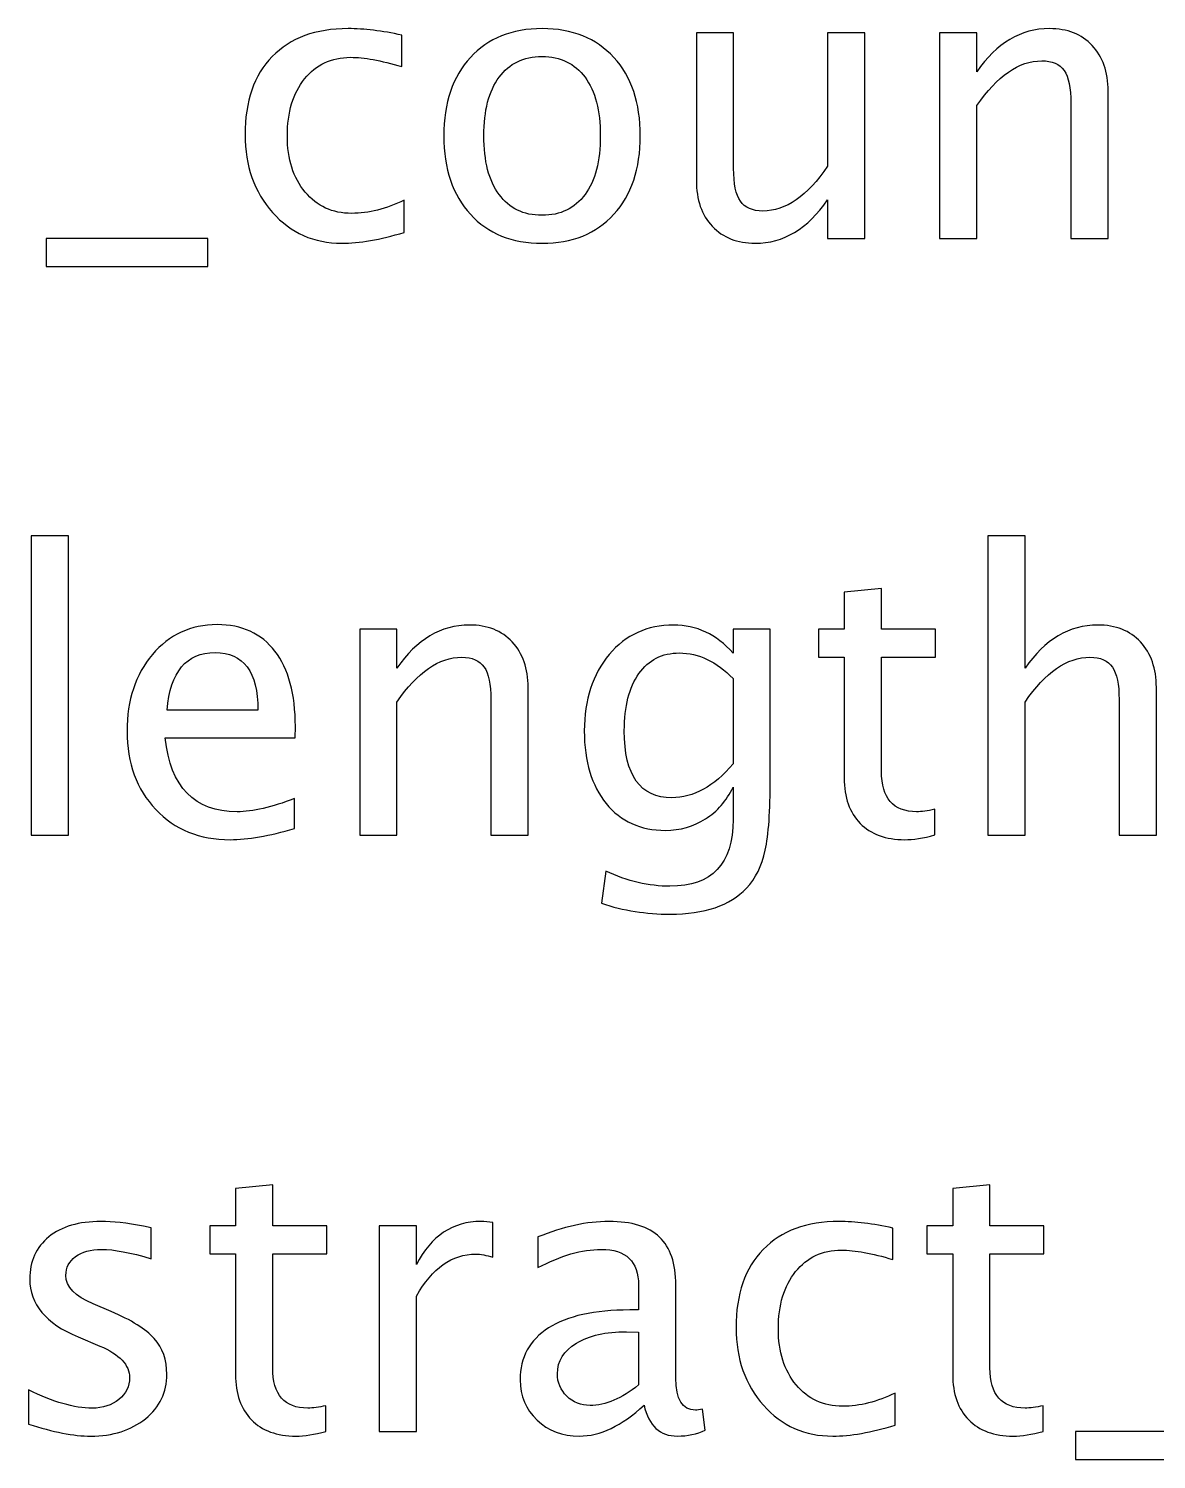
# Model space of a CAD drawing. Header units: centimetres. Extents: x -27.7 to 27.6, y -20.2 to 43.3.
# Drawn here: x -20.804 to -19.779, y 31.561 to 32.861 of the extents above; entities that cross this region are included whole.
import ezdxf

# ---------------------------------------------------------------- set-up
doc = ezdxf.new("R2010")
doc.units = ezdxf.units.CM
doc.header["$MEASUREMENT"] = 0
doc.layers.add('Layer 1', color=7, linetype='Continuous')

msp = doc.modelspace()

# ---------------------------------------------------------------- linework, layer by layer
at = {"layer": 'Layer 1'}
for points, knots in [([(-20.46226, 32.67608), (-20.48419, 32.6695), (-20.50312, 32.66621), (-20.51906, 32.66621), (-20.51906, 32.66621), (-20.54434, 32.66621), (-20.56527, 32.67556), (-20.58191, 32.69419), (-20.58191, 32.69419), (-20.59855, 32.71289), (-20.6069, 32.73647), (-20.6069, 32.76487), (-20.6069, 32.76487), (-20.6069, 32.79521), (-20.59867, 32.8189), (-20.58221, 32.83584), (-20.58221, 32.83584), (-20.56574, 32.85283), (-20.54275, 32.86129), (-20.51324, 32.86129), (-20.51324, 32.86129), (-20.49871, 32.86129), (-20.48237, 32.85929), (-20.46438, 32.8553), (-20.46438, 32.8553), (-20.46438, 32.8553), (-20.46438, 32.82672), (-20.46438, 32.82672), (-20.46438, 32.82672), (-20.48349, 32.83237), (-20.49907, 32.83519), (-20.51106, 32.83519), (-20.51106, 32.83519), (-20.52847, 32.83519), (-20.5424, 32.82866), (-20.55281, 32.81567), (-20.55281, 32.81567), (-20.56321, 32.80267), (-20.56845, 32.78533), (-20.56845, 32.76369), (-20.56845, 32.76369), (-20.56845, 32.7427), (-20.56304, 32.72577), (-20.55228, 32.71277), (-20.55228, 32.71277), (-20.54152, 32.69984), (-20.52747, 32.69337), (-20.51, 32.69337), (-20.51, 32.69337), (-20.49454, 32.69337), (-20.47866, 32.69737), (-20.46226, 32.70537), (-20.46226, 32.70537), (-20.46226, 32.70537), (-20.46226, 32.67608), (-20.46226, 32.67608)], [0, 0, 0, 0, 0.0666667, 0.0666667, 0.0666667, 0.0666667, 0.1333333, 0.1333333, 0.1333333, 0.1333333, 0.2, 0.2, 0.2, 0.2, 0.2666667, 0.2666667, 0.2666667, 0.2666667, 0.3333333, 0.3333333, 0.3333333, 0.3333333, 0.4, 0.4, 0.4, 0.4, 0.4666667, 0.4666667, 0.4666667, 0.4666667, 0.5333333, 0.5333333, 0.5333333, 0.5333333, 0.6, 0.6, 0.6, 0.6, 0.6666667, 0.6666667, 0.6666667, 0.6666667, 0.7333333, 0.7333333, 0.7333333, 0.7333333, 0.8, 0.8, 0.8, 0.8, 0.8666667, 0.8666667, 0.8666667, 0.8666667, 1, 1, 1, 1]), ([(-20.33697, 32.66621), (-20.36442, 32.66621), (-20.38618, 32.67497), (-20.40217, 32.69249), (-20.40217, 32.69249), (-20.41822, 32.71001), (-20.42622, 32.73382), (-20.42622, 32.76387), (-20.42622, 32.76387), (-20.42622, 32.79385), (-20.41822, 32.81761), (-20.40217, 32.83507), (-20.40217, 32.83507), (-20.38618, 32.85253), (-20.36442, 32.86129), (-20.33697, 32.86129), (-20.33697, 32.86129), (-20.30951, 32.86129), (-20.28775, 32.85253), (-20.27176, 32.83507), (-20.27176, 32.83507), (-20.25571, 32.81761), (-20.24771, 32.79385), (-20.24771, 32.76387), (-20.24771, 32.76387), (-20.24771, 32.73382), (-20.25571, 32.71001), (-20.27176, 32.69249), (-20.27176, 32.69249), (-20.28775, 32.67497), (-20.30951, 32.66621), (-20.33697, 32.66621)], [0, 0, 0, 0, 0.1111111, 0.1111111, 0.1111111, 0.1111111, 0.2222222, 0.2222222, 0.2222222, 0.2222222, 0.3333333, 0.3333333, 0.3333333, 0.3333333, 0.4444444, 0.4444444, 0.4444444, 0.4444444, 0.5555556, 0.5555556, 0.5555556, 0.5555556, 0.6666667, 0.6666667, 0.6666667, 0.6666667, 0.7777778, 0.7777778, 0.7777778, 0.7777778, 1, 1, 1, 1]), ([(-20.07756, 32.67044), (-20.07756, 32.67044), (-20.07756, 32.7056), (-20.07756, 32.7056), (-20.07756, 32.7056), (-20.09561, 32.67932), (-20.11754, 32.66621), (-20.14329, 32.66621), (-20.14329, 32.66621), (-20.15964, 32.66621), (-20.17263, 32.67132), (-20.18228, 32.68161), (-20.18228, 32.68161), (-20.19198, 32.6919), (-20.1968, 32.70572), (-20.1968, 32.72318), (-20.1968, 32.72318), (-20.1968, 32.72318), (-20.1968, 32.85741), (-20.1968, 32.85741), (-20.1968, 32.85741), (-20.1968, 32.85741), (-20.16293, 32.85741), (-20.16293, 32.85741), (-20.16293, 32.85741), (-20.16293, 32.85741), (-20.16293, 32.73423), (-20.16293, 32.73423), (-20.16293, 32.73423), (-20.16293, 32.72018), (-20.16088, 32.71025), (-20.15682, 32.70437), (-20.15682, 32.70437), (-20.1527, 32.69843), (-20.14588, 32.69549), (-20.1363, 32.69549), (-20.1363, 32.69549), (-20.1156, 32.69549), (-20.09596, 32.70907), (-20.07756, 32.73629), (-20.07756, 32.73629), (-20.07756, 32.73629), (-20.07756, 32.85741), (-20.07756, 32.85741), (-20.07756, 32.85741), (-20.07756, 32.85741), (-20.04369, 32.85741), (-20.04369, 32.85741), (-20.04369, 32.85741), (-20.04369, 32.85741), (-20.04369, 32.67044), (-20.04369, 32.67044), (-20.04369, 32.67044), (-20.04369, 32.67044), (-20.07756, 32.67044), (-20.07756, 32.67044)], [0, 0, 0, 0, 0.0666667, 0.0666667, 0.0666667, 0.0666667, 0.1333333, 0.1333333, 0.1333333, 0.1333333, 0.2, 0.2, 0.2, 0.2, 0.2666667, 0.2666667, 0.2666667, 0.2666667, 0.3333333, 0.3333333, 0.3333333, 0.3333333, 0.4, 0.4, 0.4, 0.4, 0.4666667, 0.4666667, 0.4666667, 0.4666667, 0.5333333, 0.5333333, 0.5333333, 0.5333333, 0.6, 0.6, 0.6, 0.6, 0.6666667, 0.6666667, 0.6666667, 0.6666667, 0.7333333, 0.7333333, 0.7333333, 0.7333333, 0.8, 0.8, 0.8, 0.8, 0.8666667, 0.8666667, 0.8666667, 0.8666667, 1, 1, 1, 1]), ([(-19.97572, 32.67044), (-19.97572, 32.67044), (-19.97572, 32.85741), (-19.97572, 32.85741), (-19.97572, 32.85741), (-19.97572, 32.85741), (-19.94186, 32.85741), (-19.94186, 32.85741), (-19.94186, 32.85741), (-19.94186, 32.85741), (-19.94186, 32.82208), (-19.94186, 32.82208), (-19.94186, 32.82208), (-19.92392, 32.84824), (-19.90193, 32.86129), (-19.87595, 32.86129), (-19.87595, 32.86129), (-19.8596, 32.86129), (-19.84661, 32.85618), (-19.83702, 32.84589), (-19.83702, 32.84589), (-19.82744, 32.83566), (-19.82262, 32.82184), (-19.82262, 32.80456), (-19.82262, 32.80456), (-19.82262, 32.80456), (-19.82262, 32.67044), (-19.82262, 32.67044), (-19.82262, 32.67044), (-19.82262, 32.67044), (-19.85648, 32.67044), (-19.85648, 32.67044), (-19.85648, 32.67044), (-19.85648, 32.67044), (-19.85648, 32.7935), (-19.85648, 32.7935), (-19.85648, 32.7935), (-19.85648, 32.80738), (-19.85854, 32.81726), (-19.8626, 32.82313), (-19.8626, 32.82313), (-19.86671, 32.82907), (-19.87348, 32.83201), (-19.88294, 32.83201), (-19.88294, 32.83201), (-19.90376, 32.83201), (-19.92339, 32.81843), (-19.94186, 32.79127), (-19.94186, 32.79127), (-19.94186, 32.79127), (-19.94186, 32.67044), (-19.94186, 32.67044), (-19.94186, 32.67044), (-19.94186, 32.67044), (-19.97572, 32.67044), (-19.97572, 32.67044)], [0, 0, 0, 0, 0.0666667, 0.0666667, 0.0666667, 0.0666667, 0.1333333, 0.1333333, 0.1333333, 0.1333333, 0.2, 0.2, 0.2, 0.2, 0.2666667, 0.2666667, 0.2666667, 0.2666667, 0.3333333, 0.3333333, 0.3333333, 0.3333333, 0.4, 0.4, 0.4, 0.4, 0.4666667, 0.4666667, 0.4666667, 0.4666667, 0.5333333, 0.5333333, 0.5333333, 0.5333333, 0.6, 0.6, 0.6, 0.6, 0.6666667, 0.6666667, 0.6666667, 0.6666667, 0.7333333, 0.7333333, 0.7333333, 0.7333333, 0.8, 0.8, 0.8, 0.8, 0.8666667, 0.8666667, 0.8666667, 0.8666667, 1, 1, 1, 1]), ([(-20.33703, 32.69161), (-20.32027, 32.69161), (-20.30722, 32.6979), (-20.29793, 32.71054), (-20.29793, 32.71054), (-20.28869, 32.72312), (-20.28405, 32.74094), (-20.28405, 32.76387), (-20.28405, 32.76387), (-20.28405, 32.78674), (-20.28869, 32.8045), (-20.29793, 32.81708), (-20.29793, 32.81708), (-20.30722, 32.8296), (-20.32027, 32.83589), (-20.33703, 32.83589), (-20.33703, 32.83589), (-20.35384, 32.83589), (-20.36689, 32.8296), (-20.37607, 32.81708), (-20.37607, 32.81708), (-20.3853, 32.8045), (-20.38988, 32.78674), (-20.38988, 32.76387), (-20.38988, 32.76387), (-20.38988, 32.74094), (-20.3853, 32.72312), (-20.37607, 32.71054), (-20.37607, 32.71054), (-20.36689, 32.6979), (-20.35384, 32.69161), (-20.33703, 32.69161)], [0, 0, 0, 0, 0.1111111, 0.1111111, 0.1111111, 0.1111111, 0.2222222, 0.2222222, 0.2222222, 0.2222222, 0.3333333, 0.3333333, 0.3333333, 0.3333333, 0.4444444, 0.4444444, 0.4444444, 0.4444444, 0.5555556, 0.5555556, 0.5555556, 0.5555556, 0.6666667, 0.6666667, 0.6666667, 0.6666667, 0.7777778, 0.7777778, 0.7777778, 0.7777778, 1, 1, 1, 1]), ([(-20.78752, 32.64504), (-20.78752, 32.64504), (-20.78752, 32.67044), (-20.78752, 32.67044), (-20.78752, 32.67044), (-20.78752, 32.67044), (-20.64077, 32.67044), (-20.64077, 32.67044), (-20.64077, 32.67044), (-20.64077, 32.67044), (-20.64077, 32.64504), (-20.64077, 32.64504), (-20.64077, 32.64504), (-20.64077, 32.64504), (-20.78752, 32.64504), (-20.78752, 32.64504)], [0, 0, 0, 0, 0.2, 0.2, 0.2, 0.2, 0.4, 0.4, 0.4, 0.4, 0.6, 0.6, 0.6, 0.6, 1, 1, 1, 1]), ([(-20.80124, 32.12834), (-20.80124, 32.12834), (-20.80124, 32.40033), (-20.80124, 32.40033), (-20.80124, 32.40033), (-20.80124, 32.40033), (-20.76738, 32.40033), (-20.76738, 32.40033), (-20.76738, 32.40033), (-20.76738, 32.40033), (-20.76738, 32.12834), (-20.76738, 32.12834), (-20.76738, 32.12834), (-20.76738, 32.12834), (-20.80124, 32.12834), (-20.80124, 32.12834)], [0, 0, 0, 0, 0.2, 0.2, 0.2, 0.2, 0.4, 0.4, 0.4, 0.4, 0.6, 0.6, 0.6, 0.6, 1, 1, 1, 1]), ([(-19.93187, 32.12834), (-19.93187, 32.12834), (-19.93187, 32.40033), (-19.93187, 32.40033), (-19.93187, 32.40033), (-19.93187, 32.40033), (-19.89801, 32.40033), (-19.89801, 32.40033), (-19.89801, 32.40033), (-19.89801, 32.40033), (-19.89801, 32.27998), (-19.89801, 32.27998), (-19.89801, 32.27998), (-19.88007, 32.30614), (-19.85808, 32.31919), (-19.8321, 32.31919), (-19.8321, 32.31919), (-19.81575, 32.31919), (-19.80276, 32.31408), (-19.79317, 32.30379), (-19.79317, 32.30379), (-19.78359, 32.29356), (-19.77877, 32.27974), (-19.77877, 32.26246), (-19.77877, 32.26246), (-19.77877, 32.26246), (-19.77877, 32.12834), (-19.77877, 32.12834), (-19.77877, 32.12834), (-19.77877, 32.12834), (-19.81263, 32.12834), (-19.81263, 32.12834), (-19.81263, 32.12834), (-19.81263, 32.12834), (-19.81263, 32.2514), (-19.81263, 32.2514), (-19.81263, 32.2514), (-19.81263, 32.26528), (-19.81469, 32.27516), (-19.81875, 32.28103), (-19.81875, 32.28103), (-19.82286, 32.28697), (-19.82963, 32.28991), (-19.83909, 32.28991), (-19.83909, 32.28991), (-19.85991, 32.28991), (-19.87954, 32.27633), (-19.89801, 32.24917), (-19.89801, 32.24917), (-19.89801, 32.24917), (-19.89801, 32.12834), (-19.89801, 32.12834), (-19.89801, 32.12834), (-19.89801, 32.12834), (-19.93187, 32.12834), (-19.93187, 32.12834)], [0, 0, 0, 0, 0.0666667, 0.0666667, 0.0666667, 0.0666667, 0.1333333, 0.1333333, 0.1333333, 0.1333333, 0.2, 0.2, 0.2, 0.2, 0.2666667, 0.2666667, 0.2666667, 0.2666667, 0.3333333, 0.3333333, 0.3333333, 0.3333333, 0.4, 0.4, 0.4, 0.4, 0.4666667, 0.4666667, 0.4666667, 0.4666667, 0.5333333, 0.5333333, 0.5333333, 0.5333333, 0.6, 0.6, 0.6, 0.6, 0.6666667, 0.6666667, 0.6666667, 0.6666667, 0.7333333, 0.7333333, 0.7333333, 0.7333333, 0.8, 0.8, 0.8, 0.8, 0.8666667, 0.8666667, 0.8666667, 0.8666667, 1, 1, 1, 1]), ([(-19.9802, 32.1284), (-19.99067, 32.12552), (-19.99978, 32.12411), (-20.00749, 32.12411), (-20.00749, 32.12411), (-20.02477, 32.12411), (-20.03824, 32.12905), (-20.04788, 32.13892), (-20.04788, 32.13892), (-20.05758, 32.1488), (-20.0624, 32.1625), (-20.0624, 32.18008), (-20.0624, 32.18008), (-20.0624, 32.18008), (-20.0624, 32.28991), (-20.0624, 32.28991), (-20.0624, 32.28991), (-20.0624, 32.28991), (-20.0858, 32.28991), (-20.0858, 32.28991), (-20.0858, 32.28991), (-20.0858, 32.28991), (-20.0858, 32.31531), (-20.0858, 32.31531), (-20.0858, 32.31531), (-20.0858, 32.31531), (-20.0624, 32.31531), (-20.0624, 32.31531), (-20.0624, 32.31531), (-20.0624, 32.31531), (-20.0624, 32.34912), (-20.0624, 32.34912), (-20.0624, 32.34912), (-20.0624, 32.34912), (-20.02854, 32.35236), (-20.02854, 32.35236), (-20.02854, 32.35236), (-20.02854, 32.35236), (-20.02854, 32.31531), (-20.02854, 32.31531), (-20.02854, 32.31531), (-20.02854, 32.31531), (-19.9795, 32.31531), (-19.9795, 32.31531), (-19.9795, 32.31531), (-19.9795, 32.31531), (-19.9795, 32.28991), (-19.9795, 32.28991), (-19.9795, 32.28991), (-19.9795, 32.28991), (-20.02854, 32.28991), (-20.02854, 32.28991), (-20.02854, 32.28991), (-20.02854, 32.28991), (-20.02854, 32.1862), (-20.02854, 32.1862), (-20.02854, 32.1862), (-20.02854, 32.16174), (-20.01789, 32.14951), (-19.99667, 32.14951), (-19.99667, 32.14951), (-19.99214, 32.14951), (-19.98667, 32.15027), (-19.9802, 32.15174), (-19.9802, 32.15174), (-19.9802, 32.15174), (-19.9802, 32.1284), (-19.9802, 32.1284)], [0, 0, 0, 0, 0.0555556, 0.0555556, 0.0555556, 0.0555556, 0.1111111, 0.1111111, 0.1111111, 0.1111111, 0.1666667, 0.1666667, 0.1666667, 0.1666667, 0.2222222, 0.2222222, 0.2222222, 0.2222222, 0.2777778, 0.2777778, 0.2777778, 0.2777778, 0.3333333, 0.3333333, 0.3333333, 0.3333333, 0.3888889, 0.3888889, 0.3888889, 0.3888889, 0.4444444, 0.4444444, 0.4444444, 0.4444444, 0.5, 0.5, 0.5, 0.5, 0.5555556, 0.5555556, 0.5555556, 0.5555556, 0.6111111, 0.6111111, 0.6111111, 0.6111111, 0.6666667, 0.6666667, 0.6666667, 0.6666667, 0.7222222, 0.7222222, 0.7222222, 0.7222222, 0.7777778, 0.7777778, 0.7777778, 0.7777778, 0.8333333, 0.8333333, 0.8333333, 0.8333333, 0.8888889, 0.8888889, 0.8888889, 0.8888889, 1, 1, 1, 1]), ([(-20.56206, 32.13434), (-20.58482, 32.12752), (-20.60428, 32.12411), (-20.62051, 32.12411), (-20.62051, 32.12411), (-20.6482, 32.12411), (-20.67072, 32.13328), (-20.68806, 32.15156), (-20.68806, 32.15156), (-20.70541, 32.16985), (-20.71411, 32.19355), (-20.71411, 32.22271), (-20.71411, 32.22271), (-20.71411, 32.25099), (-20.70647, 32.27421), (-20.69112, 32.29238), (-20.69112, 32.29238), (-20.67577, 32.31049), (-20.65614, 32.31955), (-20.63221, 32.31955), (-20.63221, 32.31955), (-20.60957, 32.31955), (-20.59205, 32.31149), (-20.5797, 32.29538), (-20.5797, 32.29538), (-20.56735, 32.27927), (-20.56118, 32.25646), (-20.56118, 32.22688), (-20.56118, 32.22688), (-20.56118, 32.22688), (-20.56136, 32.21654), (-20.56136, 32.21654), (-20.56136, 32.21654), (-20.56136, 32.21654), (-20.67954, 32.21654), (-20.67954, 32.21654), (-20.67954, 32.21654), (-20.6746, 32.17185), (-20.65278, 32.14951), (-20.61416, 32.14951), (-20.61416, 32.14951), (-20.59999, 32.14951), (-20.58264, 32.1535), (-20.56206, 32.1615), (-20.56206, 32.1615), (-20.56206, 32.1615), (-20.56206, 32.13434), (-20.56206, 32.13434)], [0, 0, 0, 0, 0.0769231, 0.0769231, 0.0769231, 0.0769231, 0.1538462, 0.1538462, 0.1538462, 0.1538462, 0.2307692, 0.2307692, 0.2307692, 0.2307692, 0.3076923, 0.3076923, 0.3076923, 0.3076923, 0.3846154, 0.3846154, 0.3846154, 0.3846154, 0.4615385, 0.4615385, 0.4615385, 0.4615385, 0.5384615, 0.5384615, 0.5384615, 0.5384615, 0.6153846, 0.6153846, 0.6153846, 0.6153846, 0.6923077, 0.6923077, 0.6923077, 0.6923077, 0.7692308, 0.7692308, 0.7692308, 0.7692308, 0.8461538, 0.8461538, 0.8461538, 0.8461538, 1, 1, 1, 1]), ([(-20.50273, 32.12834), (-20.50273, 32.12834), (-20.50273, 32.31531), (-20.50273, 32.31531), (-20.50273, 32.31531), (-20.50273, 32.31531), (-20.46887, 32.31531), (-20.46887, 32.31531), (-20.46887, 32.31531), (-20.46887, 32.31531), (-20.46887, 32.27998), (-20.46887, 32.27998), (-20.46887, 32.27998), (-20.45093, 32.30614), (-20.42894, 32.31919), (-20.40296, 32.31919), (-20.40296, 32.31919), (-20.38661, 32.31919), (-20.37362, 32.31408), (-20.36403, 32.30379), (-20.36403, 32.30379), (-20.35445, 32.29356), (-20.34963, 32.27974), (-20.34963, 32.26246), (-20.34963, 32.26246), (-20.34963, 32.26246), (-20.34963, 32.12834), (-20.34963, 32.12834), (-20.34963, 32.12834), (-20.34963, 32.12834), (-20.38349, 32.12834), (-20.38349, 32.12834), (-20.38349, 32.12834), (-20.38349, 32.12834), (-20.38349, 32.2514), (-20.38349, 32.2514), (-20.38349, 32.2514), (-20.38349, 32.26528), (-20.38555, 32.27516), (-20.38961, 32.28103), (-20.38961, 32.28103), (-20.39372, 32.28697), (-20.40049, 32.28991), (-20.40995, 32.28991), (-20.40995, 32.28991), (-20.43077, 32.28991), (-20.4504, 32.27633), (-20.46887, 32.24917), (-20.46887, 32.24917), (-20.46887, 32.24917), (-20.46887, 32.12834), (-20.46887, 32.12834), (-20.46887, 32.12834), (-20.46887, 32.12834), (-20.50273, 32.12834), (-20.50273, 32.12834)], [0, 0, 0, 0, 0.0666667, 0.0666667, 0.0666667, 0.0666667, 0.1333333, 0.1333333, 0.1333333, 0.1333333, 0.2, 0.2, 0.2, 0.2, 0.2666667, 0.2666667, 0.2666667, 0.2666667, 0.3333333, 0.3333333, 0.3333333, 0.3333333, 0.4, 0.4, 0.4, 0.4, 0.4666667, 0.4666667, 0.4666667, 0.4666667, 0.5333333, 0.5333333, 0.5333333, 0.5333333, 0.6, 0.6, 0.6, 0.6, 0.6666667, 0.6666667, 0.6666667, 0.6666667, 0.7333333, 0.7333333, 0.7333333, 0.7333333, 0.8, 0.8, 0.8, 0.8, 0.8666667, 0.8666667, 0.8666667, 0.8666667, 1, 1, 1, 1]), ([(-20.28307, 32.06625), (-20.28307, 32.06625), (-20.27907, 32.09553), (-20.27907, 32.09553), (-20.27907, 32.09553), (-20.25943, 32.08636), (-20.23997, 32.08177), (-20.22074, 32.08177), (-20.22074, 32.08177), (-20.18258, 32.08177), (-20.16348, 32.102), (-20.16348, 32.14239), (-20.16348, 32.14239), (-20.16348, 32.14239), (-20.16348, 32.17179), (-20.16348, 32.17179), (-20.16348, 32.17179), (-20.16935, 32.15938), (-20.1777, 32.1498), (-20.18858, 32.14292), (-20.18858, 32.14292), (-20.19946, 32.13604), (-20.21157, 32.13257), (-20.22492, 32.13257), (-20.22492, 32.13257), (-20.24755, 32.13257), (-20.26549, 32.14069), (-20.27872, 32.15692), (-20.27872, 32.15692), (-20.29195, 32.17314), (-20.29859, 32.19513), (-20.29859, 32.22289), (-20.29859, 32.22289), (-20.29859, 32.25128), (-20.29106, 32.27445), (-20.27601, 32.29238), (-20.27601, 32.29238), (-20.2609, 32.31026), (-20.24144, 32.31919), (-20.21751, 32.31919), (-20.21751, 32.31919), (-20.19658, 32.31919), (-20.17853, 32.31073), (-20.16348, 32.29374), (-20.16348, 32.29374), (-20.16348, 32.29374), (-20.16348, 32.31531), (-20.16348, 32.31531), (-20.16348, 32.31531), (-20.16348, 32.31531), (-20.12961, 32.31531), (-20.12961, 32.31531), (-20.12961, 32.31531), (-20.12961, 32.31531), (-20.12961, 32.17938), (-20.12961, 32.17938), (-20.12961, 32.17938), (-20.12961, 32.15015), (-20.13114, 32.12852), (-20.13419, 32.11446), (-20.13419, 32.11446), (-20.13719, 32.10041), (-20.14296, 32.08889), (-20.1513, 32.07995), (-20.1513, 32.07995), (-20.16612, 32.06425), (-20.18929, 32.05637), (-20.22074, 32.05637), (-20.22074, 32.05637), (-20.24232, 32.05637), (-20.26308, 32.05967), (-20.28307, 32.06625)], [0, 0, 0, 0, 0.0526316, 0.0526316, 0.0526316, 0.0526316, 0.1052632, 0.1052632, 0.1052632, 0.1052632, 0.1578947, 0.1578947, 0.1578947, 0.1578947, 0.2105263, 0.2105263, 0.2105263, 0.2105263, 0.2631579, 0.2631579, 0.2631579, 0.2631579, 0.3157895, 0.3157895, 0.3157895, 0.3157895, 0.3684211, 0.3684211, 0.3684211, 0.3684211, 0.4210526, 0.4210526, 0.4210526, 0.4210526, 0.4736842, 0.4736842, 0.4736842, 0.4736842, 0.5263158, 0.5263158, 0.5263158, 0.5263158, 0.5789474, 0.5789474, 0.5789474, 0.5789474, 0.6315789, 0.6315789, 0.6315789, 0.6315789, 0.6842105, 0.6842105, 0.6842105, 0.6842105, 0.7368421, 0.7368421, 0.7368421, 0.7368421, 0.7894737, 0.7894737, 0.7894737, 0.7894737, 0.8421053, 0.8421053, 0.8421053, 0.8421053, 0.8947368, 0.8947368, 0.8947368, 0.8947368, 1, 1, 1, 1]), ([(-20.67777, 32.24194), (-20.67777, 32.24194), (-20.59522, 32.24194), (-20.59522, 32.24194), (-20.59522, 32.24194), (-20.59522, 32.27674), (-20.60822, 32.29415), (-20.63415, 32.29415), (-20.63415, 32.29415), (-20.66025, 32.29415), (-20.67477, 32.27674), (-20.67777, 32.24194)], [0, 0, 0, 0, 0.25, 0.25, 0.25, 0.25, 0.5, 0.5, 0.5, 0.5, 1, 1, 1, 1]), ([(-20.16348, 32.19302), (-20.16348, 32.19302), (-20.16348, 32.27057), (-20.16348, 32.27057), (-20.16348, 32.27057), (-20.17841, 32.28603), (-20.1947, 32.29379), (-20.21228, 32.29379), (-20.21228, 32.29379), (-20.22792, 32.29379), (-20.24015, 32.28756), (-20.24897, 32.27504), (-20.24897, 32.27504), (-20.25784, 32.26257), (-20.26225, 32.24523), (-20.26225, 32.22312), (-20.26225, 32.22312), (-20.26225, 32.18249), (-20.24785, 32.16221), (-20.21898, 32.16221), (-20.21898, 32.16221), (-20.19934, 32.16221), (-20.18082, 32.1725), (-20.16348, 32.19302)], [0, 0, 0, 0, 0.1428571, 0.1428571, 0.1428571, 0.1428571, 0.2857143, 0.2857143, 0.2857143, 0.2857143, 0.4285714, 0.4285714, 0.4285714, 0.4285714, 0.5714286, 0.5714286, 0.5714286, 0.5714286, 0.7142857, 0.7142857, 0.7142857, 0.7142857, 1, 1, 1, 1]), ([(-20.53338, 31.5863), (-20.54385, 31.58342), (-20.55296, 31.58201), (-20.56067, 31.58201), (-20.56067, 31.58201), (-20.57795, 31.58201), (-20.59142, 31.58695), (-20.60106, 31.59682), (-20.60106, 31.59682), (-20.61076, 31.6067), (-20.61558, 31.6204), (-20.61558, 31.63798), (-20.61558, 31.63798), (-20.61558, 31.63798), (-20.61558, 31.74781), (-20.61558, 31.74781), (-20.61558, 31.74781), (-20.61558, 31.74781), (-20.63898, 31.74781), (-20.63898, 31.74781), (-20.63898, 31.74781), (-20.63898, 31.74781), (-20.63898, 31.77321), (-20.63898, 31.77321), (-20.63898, 31.77321), (-20.63898, 31.77321), (-20.61558, 31.77321), (-20.61558, 31.77321), (-20.61558, 31.77321), (-20.61558, 31.77321), (-20.61558, 31.80702), (-20.61558, 31.80702), (-20.61558, 31.80702), (-20.61558, 31.80702), (-20.58172, 31.81026), (-20.58172, 31.81026), (-20.58172, 31.81026), (-20.58172, 31.81026), (-20.58172, 31.77321), (-20.58172, 31.77321), (-20.58172, 31.77321), (-20.58172, 31.77321), (-20.53268, 31.77321), (-20.53268, 31.77321), (-20.53268, 31.77321), (-20.53268, 31.77321), (-20.53268, 31.74781), (-20.53268, 31.74781), (-20.53268, 31.74781), (-20.53268, 31.74781), (-20.58172, 31.74781), (-20.58172, 31.74781), (-20.58172, 31.74781), (-20.58172, 31.74781), (-20.58172, 31.6441), (-20.58172, 31.6441), (-20.58172, 31.6441), (-20.58172, 31.61964), (-20.57107, 31.60741), (-20.54985, 31.60741), (-20.54985, 31.60741), (-20.54532, 31.60741), (-20.53985, 31.60817), (-20.53338, 31.60964), (-20.53338, 31.60964), (-20.53338, 31.60964), (-20.53338, 31.5863), (-20.53338, 31.5863)], [0, 0, 0, 0, 0.0555556, 0.0555556, 0.0555556, 0.0555556, 0.1111111, 0.1111111, 0.1111111, 0.1111111, 0.1666667, 0.1666667, 0.1666667, 0.1666667, 0.2222222, 0.2222222, 0.2222222, 0.2222222, 0.2777778, 0.2777778, 0.2777778, 0.2777778, 0.3333333, 0.3333333, 0.3333333, 0.3333333, 0.3888889, 0.3888889, 0.3888889, 0.3888889, 0.4444444, 0.4444444, 0.4444444, 0.4444444, 0.5, 0.5, 0.5, 0.5, 0.5555556, 0.5555556, 0.5555556, 0.5555556, 0.6111111, 0.6111111, 0.6111111, 0.6111111, 0.6666667, 0.6666667, 0.6666667, 0.6666667, 0.7222222, 0.7222222, 0.7222222, 0.7222222, 0.7777778, 0.7777778, 0.7777778, 0.7777778, 0.8333333, 0.8333333, 0.8333333, 0.8333333, 0.8888889, 0.8888889, 0.8888889, 0.8888889, 1, 1, 1, 1]), ([(-19.88162, 31.5863), (-19.89209, 31.58342), (-19.9012, 31.58201), (-19.90891, 31.58201), (-19.90891, 31.58201), (-19.92619, 31.58201), (-19.93966, 31.58695), (-19.9493, 31.59682), (-19.9493, 31.59682), (-19.959, 31.6067), (-19.96382, 31.6204), (-19.96382, 31.63798), (-19.96382, 31.63798), (-19.96382, 31.63798), (-19.96382, 31.74781), (-19.96382, 31.74781), (-19.96382, 31.74781), (-19.96382, 31.74781), (-19.98722, 31.74781), (-19.98722, 31.74781), (-19.98722, 31.74781), (-19.98722, 31.74781), (-19.98722, 31.77321), (-19.98722, 31.77321), (-19.98722, 31.77321), (-19.98722, 31.77321), (-19.96382, 31.77321), (-19.96382, 31.77321), (-19.96382, 31.77321), (-19.96382, 31.77321), (-19.96382, 31.80702), (-19.96382, 31.80702), (-19.96382, 31.80702), (-19.96382, 31.80702), (-19.92996, 31.81026), (-19.92996, 31.81026), (-19.92996, 31.81026), (-19.92996, 31.81026), (-19.92996, 31.77321), (-19.92996, 31.77321), (-19.92996, 31.77321), (-19.92996, 31.77321), (-19.88092, 31.77321), (-19.88092, 31.77321), (-19.88092, 31.77321), (-19.88092, 31.77321), (-19.88092, 31.74781), (-19.88092, 31.74781), (-19.88092, 31.74781), (-19.88092, 31.74781), (-19.92996, 31.74781), (-19.92996, 31.74781), (-19.92996, 31.74781), (-19.92996, 31.74781), (-19.92996, 31.6441), (-19.92996, 31.6441), (-19.92996, 31.6441), (-19.92996, 31.61964), (-19.91931, 31.60741), (-19.89809, 31.60741), (-19.89809, 31.60741), (-19.89356, 31.60741), (-19.88809, 31.60817), (-19.88162, 31.60964), (-19.88162, 31.60964), (-19.88162, 31.60964), (-19.88162, 31.5863), (-19.88162, 31.5863)], [0, 0, 0, 0, 0.0555556, 0.0555556, 0.0555556, 0.0555556, 0.1111111, 0.1111111, 0.1111111, 0.1111111, 0.1666667, 0.1666667, 0.1666667, 0.1666667, 0.2222222, 0.2222222, 0.2222222, 0.2222222, 0.2777778, 0.2777778, 0.2777778, 0.2777778, 0.3333333, 0.3333333, 0.3333333, 0.3333333, 0.3888889, 0.3888889, 0.3888889, 0.3888889, 0.4444444, 0.4444444, 0.4444444, 0.4444444, 0.5, 0.5, 0.5, 0.5, 0.5555556, 0.5555556, 0.5555556, 0.5555556, 0.6111111, 0.6111111, 0.6111111, 0.6111111, 0.6666667, 0.6666667, 0.6666667, 0.6666667, 0.7222222, 0.7222222, 0.7222222, 0.7222222, 0.7777778, 0.7777778, 0.7777778, 0.7777778, 0.8333333, 0.8333333, 0.8333333, 0.8333333, 0.8888889, 0.8888889, 0.8888889, 0.8888889, 1, 1, 1, 1]), ([(-20.80356, 31.59294), (-20.80356, 31.59294), (-20.80356, 31.62399), (-20.80356, 31.62399), (-20.80356, 31.62399), (-20.78139, 31.61293), (-20.76216, 31.60741), (-20.74576, 31.60741), (-20.74576, 31.60741), (-20.736, 31.60741), (-20.72788, 31.61005), (-20.72148, 31.61534), (-20.72148, 31.61534), (-20.71507, 31.62058), (-20.71183, 31.62716), (-20.71183, 31.6351), (-20.71183, 31.6351), (-20.71183, 31.64668), (-20.72083, 31.65627), (-20.73882, 31.66385), (-20.73882, 31.66385), (-20.73882, 31.66385), (-20.75864, 31.67226), (-20.75864, 31.67226), (-20.75864, 31.67226), (-20.78786, 31.68437), (-20.8025, 31.70189), (-20.8025, 31.72465), (-20.8025, 31.72465), (-20.8025, 31.74093), (-20.79674, 31.75375), (-20.78521, 31.7631), (-20.78521, 31.7631), (-20.77369, 31.77245), (-20.75787, 31.77709), (-20.73782, 31.77709), (-20.73782, 31.77709), (-20.72741, 31.77709), (-20.71448, 31.77568), (-20.69913, 31.7728), (-20.69913, 31.7728), (-20.69913, 31.7728), (-20.69208, 31.77145), (-20.69208, 31.77145), (-20.69208, 31.77145), (-20.69208, 31.77145), (-20.69208, 31.74323), (-20.69208, 31.74323), (-20.69208, 31.74323), (-20.71095, 31.74887), (-20.726, 31.75169), (-20.73723, 31.75169), (-20.73723, 31.75169), (-20.74711, 31.75169), (-20.75493, 31.74952), (-20.76087, 31.74523), (-20.76087, 31.74523), (-20.76675, 31.74093), (-20.76969, 31.73517), (-20.76969, 31.72794), (-20.76969, 31.72794), (-20.76969, 31.71777), (-20.76146, 31.70913), (-20.74494, 31.70213), (-20.74494, 31.70213), (-20.74494, 31.70213), (-20.72865, 31.69525), (-20.72865, 31.69525), (-20.72865, 31.69525), (-20.71019, 31.68749), (-20.69713, 31.67926), (-20.68949, 31.67061), (-20.68949, 31.67061), (-20.68179, 31.66197), (-20.67797, 31.65115), (-20.67797, 31.63822), (-20.67797, 31.63822), (-20.67797, 31.62181), (-20.68443, 31.60835), (-20.69743, 31.59782), (-20.69743, 31.59782), (-20.71036, 31.5873), (-20.72694, 31.58201), (-20.74711, 31.58201), (-20.74711, 31.58201), (-20.76263, 31.58201), (-20.78139, 31.58565), (-20.80356, 31.59294)], [0, 0, 0, 0, 0.0434783, 0.0434783, 0.0434783, 0.0434783, 0.0869565, 0.0869565, 0.0869565, 0.0869565, 0.1304348, 0.1304348, 0.1304348, 0.1304348, 0.173913, 0.173913, 0.173913, 0.173913, 0.2173913, 0.2173913, 0.2173913, 0.2173913, 0.2608696, 0.2608696, 0.2608696, 0.2608696, 0.3043478, 0.3043478, 0.3043478, 0.3043478, 0.3478261, 0.3478261, 0.3478261, 0.3478261, 0.3913043, 0.3913043, 0.3913043, 0.3913043, 0.4347826, 0.4347826, 0.4347826, 0.4347826, 0.4782609, 0.4782609, 0.4782609, 0.4782609, 0.5217391, 0.5217391, 0.5217391, 0.5217391, 0.5652174, 0.5652174, 0.5652174, 0.5652174, 0.6086957, 0.6086957, 0.6086957, 0.6086957, 0.6521739, 0.6521739, 0.6521739, 0.6521739, 0.6956522, 0.6956522, 0.6956522, 0.6956522, 0.7391304, 0.7391304, 0.7391304, 0.7391304, 0.7826087, 0.7826087, 0.7826087, 0.7826087, 0.826087, 0.826087, 0.826087, 0.826087, 0.8695652, 0.8695652, 0.8695652, 0.8695652, 0.9130435, 0.9130435, 0.9130435, 0.9130435, 1, 1, 1, 1]), ([(-20.48505, 31.58624), (-20.48505, 31.58624), (-20.48505, 31.77321), (-20.48505, 31.77321), (-20.48505, 31.77321), (-20.48505, 31.77321), (-20.45119, 31.77321), (-20.45119, 31.77321), (-20.45119, 31.77321), (-20.45119, 31.77321), (-20.45119, 31.73788), (-20.45119, 31.73788), (-20.45119, 31.73788), (-20.43772, 31.76404), (-20.4182, 31.77709), (-20.39257, 31.77709), (-20.39257, 31.77709), (-20.3891, 31.77709), (-20.38545, 31.7768), (-20.38169, 31.77621), (-20.38169, 31.77621), (-20.38169, 31.77621), (-20.38169, 31.74452), (-20.38169, 31.74452), (-20.38169, 31.74452), (-20.38757, 31.74646), (-20.39274, 31.74746), (-20.39721, 31.74746), (-20.39721, 31.74746), (-20.41873, 31.74746), (-20.43672, 31.73476), (-20.45119, 31.7093), (-20.45119, 31.7093), (-20.45119, 31.7093), (-20.45119, 31.58624), (-20.45119, 31.58624), (-20.45119, 31.58624), (-20.45119, 31.58624), (-20.48505, 31.58624), (-20.48505, 31.58624)], [0, 0, 0, 0, 0.0909091, 0.0909091, 0.0909091, 0.0909091, 0.1818182, 0.1818182, 0.1818182, 0.1818182, 0.2727273, 0.2727273, 0.2727273, 0.2727273, 0.3636364, 0.3636364, 0.3636364, 0.3636364, 0.4545455, 0.4545455, 0.4545455, 0.4545455, 0.5454545, 0.5454545, 0.5454545, 0.5454545, 0.6363636, 0.6363636, 0.6363636, 0.6363636, 0.7272727, 0.7272727, 0.7272727, 0.7272727, 0.8181818, 0.8181818, 0.8181818, 0.8181818, 1, 1, 1, 1]), ([(-20.24434, 31.61005), (-20.26468, 31.59136), (-20.28426, 31.58201), (-20.30307, 31.58201), (-20.30307, 31.58201), (-20.31854, 31.58201), (-20.33141, 31.58683), (-20.34159, 31.59653), (-20.34159, 31.59653), (-20.35182, 31.60623), (-20.35693, 31.61846), (-20.35693, 31.63322), (-20.35693, 31.63322), (-20.35693, 31.65362), (-20.34835, 31.66932), (-20.33118, 31.68026), (-20.33118, 31.68026), (-20.31401, 31.69119), (-20.28937, 31.69666), (-20.25727, 31.69666), (-20.25727, 31.69666), (-20.25727, 31.69666), (-20.24933, 31.69666), (-20.24933, 31.69666), (-20.24933, 31.69666), (-20.24933, 31.69666), (-20.24933, 31.71918), (-20.24933, 31.71918), (-20.24933, 31.71918), (-20.24933, 31.74088), (-20.26062, 31.75169), (-20.28326, 31.75169), (-20.28326, 31.75169), (-20.30078, 31.75169), (-20.31995, 31.74617), (-20.3407, 31.73511), (-20.3407, 31.73511), (-20.3407, 31.73511), (-20.3407, 31.76298), (-20.3407, 31.76298), (-20.3407, 31.76298), (-20.31789, 31.77239), (-20.29637, 31.77709), (-20.2762, 31.77709), (-20.2762, 31.77709), (-20.25545, 31.77709), (-20.2401, 31.77239), (-20.23028, 31.76292), (-20.23028, 31.76292), (-20.22041, 31.75346), (-20.21547, 31.73888), (-20.21547, 31.71918), (-20.21547, 31.71918), (-20.21547, 31.71918), (-20.21547, 31.63469), (-20.21547, 31.63469), (-20.21547, 31.63469), (-20.21547, 31.61534), (-20.20953, 31.60564), (-20.19759, 31.60564), (-20.19759, 31.60564), (-20.19612, 31.60564), (-20.19395, 31.60588), (-20.19107, 31.60635), (-20.19107, 31.60635), (-20.19107, 31.60635), (-20.18865, 31.58753), (-20.18865, 31.58753), (-20.18865, 31.58753), (-20.19636, 31.58383), (-20.20482, 31.58201), (-20.21411, 31.58201), (-20.21411, 31.58201), (-20.22993, 31.58201), (-20.23998, 31.59136), (-20.24434, 31.61005)], [0, 0, 0, 0, 0.05, 0.05, 0.05, 0.05, 0.1, 0.1, 0.1, 0.1, 0.15, 0.15, 0.15, 0.15, 0.2, 0.2, 0.2, 0.2, 0.25, 0.25, 0.25, 0.25, 0.3, 0.3, 0.3, 0.3, 0.35, 0.35, 0.35, 0.35, 0.4, 0.4, 0.4, 0.4, 0.45, 0.45, 0.45, 0.45, 0.5, 0.5, 0.5, 0.5, 0.55, 0.55, 0.55, 0.55, 0.6, 0.6, 0.6, 0.6, 0.65, 0.65, 0.65, 0.65, 0.7, 0.7, 0.7, 0.7, 0.75, 0.75, 0.75, 0.75, 0.8, 0.8, 0.8, 0.8, 0.85, 0.85, 0.85, 0.85, 0.9, 0.9, 0.9, 0.9, 1, 1, 1, 1]), ([(-20.01609, 31.59188), (-20.03802, 31.5853), (-20.05695, 31.58201), (-20.07289, 31.58201), (-20.07289, 31.58201), (-20.09817, 31.58201), (-20.1191, 31.59136), (-20.13574, 31.60999), (-20.13574, 31.60999), (-20.15238, 31.62869), (-20.16073, 31.65227), (-20.16073, 31.68067), (-20.16073, 31.68067), (-20.16073, 31.71101), (-20.1525, 31.7347), (-20.13604, 31.75164), (-20.13604, 31.75164), (-20.11957, 31.76863), (-20.09658, 31.77709), (-20.06707, 31.77709), (-20.06707, 31.77709), (-20.05254, 31.77709), (-20.0362, 31.77509), (-20.01821, 31.7711), (-20.01821, 31.7711), (-20.01821, 31.7711), (-20.01821, 31.74252), (-20.01821, 31.74252), (-20.01821, 31.74252), (-20.03732, 31.74817), (-20.0529, 31.75099), (-20.06489, 31.75099), (-20.06489, 31.75099), (-20.0823, 31.75099), (-20.09623, 31.74446), (-20.10664, 31.73147), (-20.10664, 31.73147), (-20.11704, 31.71847), (-20.12228, 31.70113), (-20.12228, 31.67949), (-20.12228, 31.67949), (-20.12228, 31.6585), (-20.11687, 31.64157), (-20.10611, 31.62857), (-20.10611, 31.62857), (-20.09535, 31.61564), (-20.0813, 31.60917), (-20.06383, 31.60917), (-20.06383, 31.60917), (-20.04837, 31.60917), (-20.03249, 31.61317), (-20.01609, 31.62117), (-20.01609, 31.62117), (-20.01609, 31.62117), (-20.01609, 31.59188), (-20.01609, 31.59188)], [0, 0, 0, 0, 0.0666667, 0.0666667, 0.0666667, 0.0666667, 0.1333333, 0.1333333, 0.1333333, 0.1333333, 0.2, 0.2, 0.2, 0.2, 0.2666667, 0.2666667, 0.2666667, 0.2666667, 0.3333333, 0.3333333, 0.3333333, 0.3333333, 0.4, 0.4, 0.4, 0.4, 0.4666667, 0.4666667, 0.4666667, 0.4666667, 0.5333333, 0.5333333, 0.5333333, 0.5333333, 0.6, 0.6, 0.6, 0.6, 0.6666667, 0.6666667, 0.6666667, 0.6666667, 0.7333333, 0.7333333, 0.7333333, 0.7333333, 0.8, 0.8, 0.8, 0.8, 0.8666667, 0.8666667, 0.8666667, 0.8666667, 1, 1, 1, 1]), ([(-20.24933, 31.62851), (-20.24933, 31.62851), (-20.24933, 31.67655), (-20.24933, 31.67655), (-20.24933, 31.67655), (-20.24933, 31.67655), (-20.26021, 31.6769), (-20.26021, 31.6769), (-20.26021, 31.6769), (-20.27903, 31.6769), (-20.29419, 31.67344), (-20.30578, 31.6665), (-20.30578, 31.6665), (-20.3173, 31.6595), (-20.32306, 31.65027), (-20.32306, 31.63875), (-20.32306, 31.63875), (-20.32306, 31.63069), (-20.32018, 31.62387), (-20.31448, 31.61828), (-20.31448, 31.61828), (-20.30872, 31.6127), (-20.30172, 31.60988), (-20.29343, 31.60988), (-20.29343, 31.60988), (-20.27932, 31.60988), (-20.26462, 31.61611), (-20.24933, 31.62851)], [0, 0, 0, 0, 0.125, 0.125, 0.125, 0.125, 0.25, 0.25, 0.25, 0.25, 0.375, 0.375, 0.375, 0.375, 0.5, 0.5, 0.5, 0.5, 0.625, 0.625, 0.625, 0.625, 0.75, 0.75, 0.75, 0.75, 1, 1, 1, 1]), ([(-19.85234, 31.56084), (-19.85234, 31.56084), (-19.85234, 31.58624), (-19.85234, 31.58624), (-19.85234, 31.58624), (-19.85234, 31.58624), (-19.70559, 31.58624), (-19.70559, 31.58624), (-19.70559, 31.58624), (-19.70559, 31.58624), (-19.70559, 31.56084), (-19.70559, 31.56084), (-19.70559, 31.56084), (-19.70559, 31.56084), (-19.85234, 31.56084), (-19.85234, 31.56084)], [0, 0, 0, 0, 0.2, 0.2, 0.2, 0.2, 0.4, 0.4, 0.4, 0.4, 0.6, 0.6, 0.6, 0.6, 1, 1, 1, 1])]:
    msp.add_open_spline(points, degree=3, knots=knots, dxfattribs=at)

doc.saveas('drawing.dxf')
